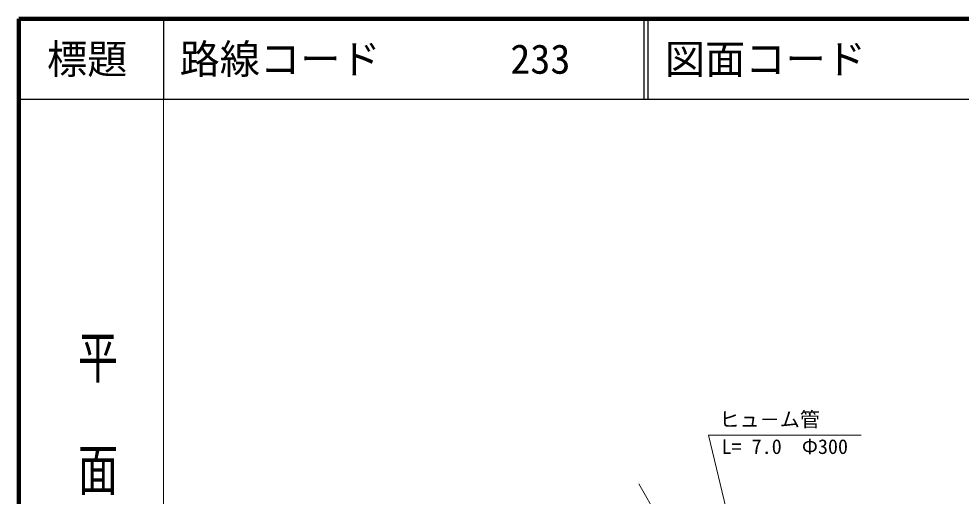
# Model space of a CAD drawing. Units: millimetres, scale not verified. Extents: x 40000 to 680000, y 20000 to 380000.
# Drawn here: x 40000 to 157236, y 320608 to 380000 of the extents above; entities that cross this region are included whole.
import ezdxf
from ezdxf.enums import TextEntityAlignment as Align

# ---------------------------------------------------------------- set-up
doc = ezdxf.new("R2010")
doc.units = ezdxf.units.MM
doc.header["$LTSCALE"] = 1000
for name, color, linetype, lineweight in [('M-STR-HTXT', 7, 'Continuous', 13), ('M-TTL', 2, 'Continuous', 140), ('M-TTL-BAND', 7, 'Continuous', 13), ('M-TTL-LINE', 7, 'Continuous', 25)]:
    doc.layers.add(name, color=color, linetype=linetype, lineweight=lineweight)
doc.layers.add('M-TTL-TXT', color=7, linetype='Continuous')
doc.styles.add('@ＭＳ ゴシック', font='')
doc.styles.add('ＭＳ ゴシック', font='')
doc.styles.get('@ＭＳ ゴシック').set_extended_font_data('@MS Gothic')
doc.styles.get('ＭＳ ゴシック').set_extended_font_data('MS Gothic')

msp = doc.modelspace()

# ---------------------------------------------------------------- linework, layer by layer
at = {"layer": 'M-STR-HTXT'}
for p, q in [((125794, 328190), (134224, 293286)), ((125794, 328190), (144794, 328190)), ((117154, 322157), (132365, 295057))]:
    msp.add_line(p, q, dxfattribs=at)
at = {"layer": 'M-TTL'}
for p, q in [((40000, 380000), (40000, 20000)), ((680000, 380000), (40000, 380000))]:
    msp.add_line(p, q, dxfattribs=at)
at = {"layer": 'M-TTL-BAND'}
msp.add_line((58000, 370000), (58000, 20000), dxfattribs=at)
at = {"layer": 'M-TTL-LINE'}
for p, q in [((58000, 380000), (58000, 370000)), ((117750, 380000), (117750, 370000)), ((118250, 380000), (118250, 370000)), ((40000, 370000), (680000, 370000))]:
    msp.add_line(p, q, dxfattribs=at)

# ---------------------------------------------------------------- texts
at = {"layer": 'M-STR-HTXT', "style": 'ＭＳ ゴシック'}
msp.add_text('ヒュ－ム管', height=1833, dxfattribs=at).set_placement((127169, 328690), align=Align.BOTTOM_LEFT)
msp.add_text('L= 7.0\u3000Φ300', height=1833, dxfattribs=at).set_placement((135294, 327690), align=Align.TOP_CENTER)
at = {"layer": 'M-TTL-BAND', "style": '@ＭＳ ゴシック', "width": 1.4}
msp.add_text('平  面  図', height=3666, rotation=270, dxfattribs=at).set_placement((49777, 306475), align=Align.MIDDLE_RIGHT)
at = {"layer": 'M-TTL-TXT', "style": 'ＭＳ ゴシック'}
msp.add_text('標題', height=3666, dxfattribs=at).set_placement((48500, 375000), align=Align.MIDDLE_CENTER)
for s, p in [('路線コード', (60000, 375000)), ('233', (101142, 375000)), ('図面コード', (120380, 375000))]:
    msp.add_text(s, height=3666, dxfattribs=at).set_placement(p, align=Align.MIDDLE_LEFT)

doc.saveas('drawing.dxf')
